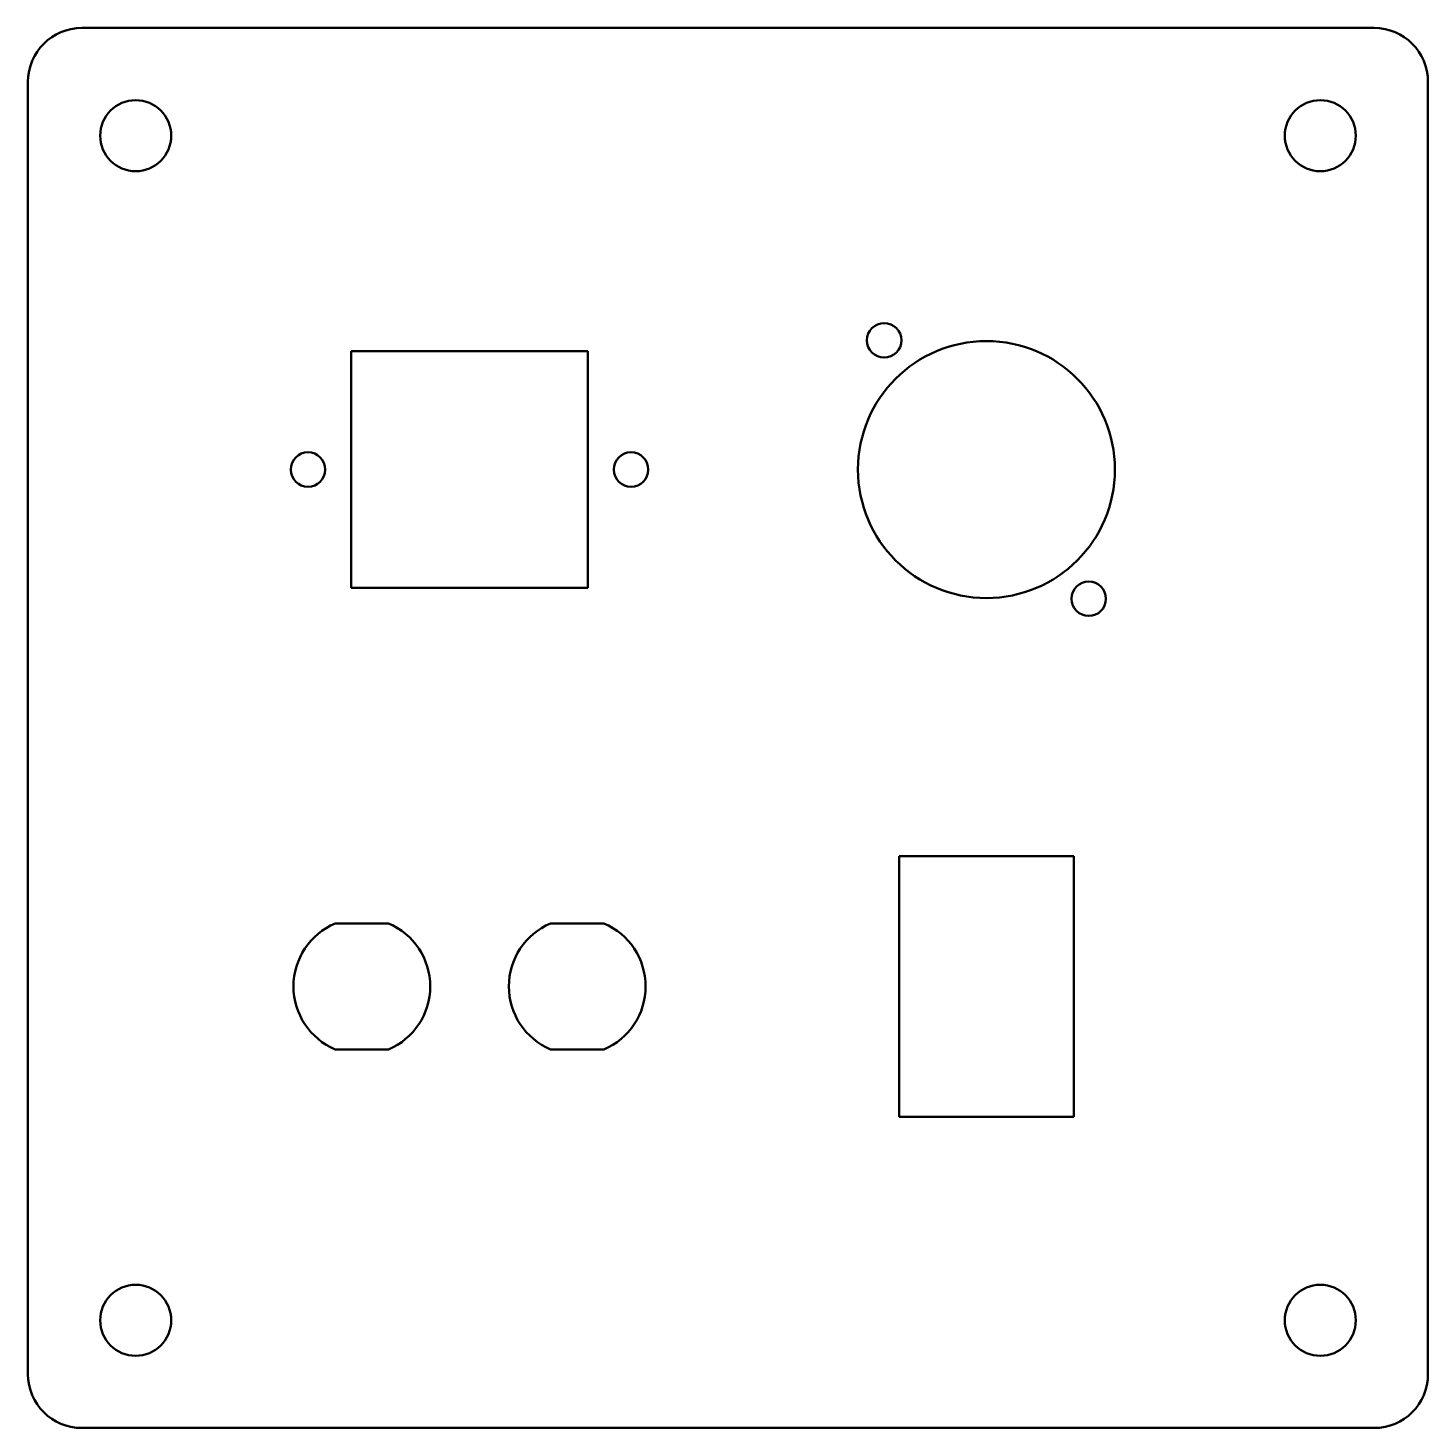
# Model space of a CAD drawing. Header units: inches. Extents: x 0 to 130, y 0 to 130.
import ezdxf

# ---------------------------------------------------------------- set-up
doc = ezdxf.new("R2010")
doc.units = ezdxf.units.IN
doc.header["$MEASUREMENT"] = 0
doc.layers.add('Visible (ANSI)', color=7, linetype='Continuous', lineweight=50)

# ---------------------------------------------------------------- blocks, each defined once
blk = doc.blocks.new('3DOF250-V003-CEPFP001_Tapas Frontales_3DOF250-V003-CEPFP001')
at = {"layer": 'Visible (ANSI)'}
for p, q in [((-60, 65), (60, 65)), ((-65, -60), (-65, 60)), ((65, 60), (65, -60)), ((-35, 35), (-13, 35)), ((-35, 13), (-35, 35)), ((-13, 35), (-13, 13)), ((-13, 13), (-35, 13)), ((15.9, -11.9), (32.1, -11.9)), ((15.9, -36.1), (15.9, -11.9)), ((32.1, -11.9), (32.1, -36.1)), ((-36.47, -18.15), (-31.53, -18.15)), ((-16.47, -18.15), (-11.53, -18.15)), ((-31.53, -29.85), (-36.47, -29.85)), ((-11.53, -29.85), (-16.47, -29.85)), ((32.1, -36.1), (15.9, -36.1)), ((60, -65), (-60, -65))]:
    blk.add_line(p, q, dxfattribs=at)
for centre, radius in [((-55, 55), 3.3), ((55, 55), 3.3), ((14.5, 36), 1.6), ((24, 24), 11.93), ((-39, 24), 1.6), ((-9, 24), 1.6), ((33.5, 12), 1.6), ((-55, -55), 3.3), ((55, -55), 3.3)]:
    blk.add_circle(centre, radius, dxfattribs=at)
at = {"layer": 'Visible (ANSI)', "extrusion": (0, 0, -1)}
for centre, radius, start, end in [((60, 60), 5, 0, 90), ((-60, 60), 5, 90, 180), ((34, -24), 6.35, 292.889, 67.111), ((34, -24), 6.35, 112.889, 247.111), ((14, -24), 6.35, 292.889, 67.111), ((14, -24), 6.35, 112.889, 247.111), ((60, -60), 5, 270, 0), ((-60, -60), 5, 180, 270)]:
    blk.add_arc(centre, radius, start, end, dxfattribs=at)

msp = doc.modelspace()

# ---------------------------------------------------------------- block references
msp.add_blockref('3DOF250-V003-CEPFP001_Tapas Frontales_3DOF250-V003-CEPFP001', (65, 65))

doc.saveas('drawing.dxf')
